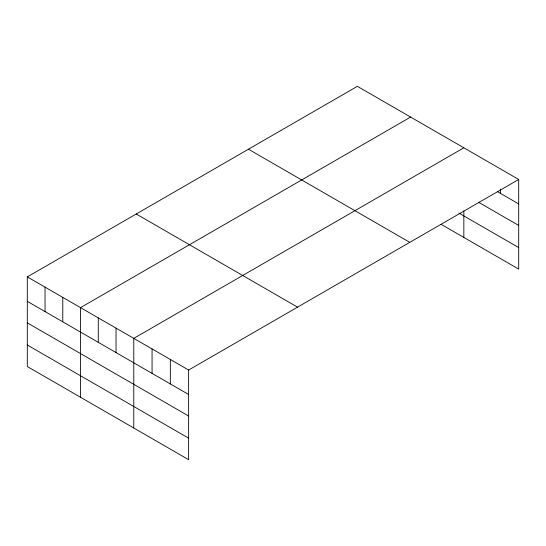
<?xml version="1.0" encoding="UTF-8"?>
<svg xmlns="http://www.w3.org/2000/svg" width="546" height="546" viewBox="0 0 546 546"><rect width="100%" height="100%" fill="white"/><g stroke="black" fill="none" stroke-linecap="round" stroke-linejoin="round"><path stroke-width="0.82" d="M518.7 179.47L357.377 86.329L27.3 276.897L27.3 366.53L188.623 459.671L188.623 370.038L518.7 179.47L518.7 269.103L441.134 224.324M410.612 117.062L80.535 307.63L80.535 397.27M463.847 147.802L133.777 338.37L133.777 428.003M497.488 191.673L518.7 203.917M478.473 202.204L518.7 225.43M458.879 213.056L518.7 247.591M248.45 149.215L409.773 242.356M136.227 214.012L297.55 307.152M27.3 276.897L188.623 370.038M27.3 301.344L188.623 394.485M27.3 322.857L188.623 415.997M27.3 345.017L188.623 438.158M500.416 189.148L500.416 193.366M463.847 210.811L463.847 237.435M170.338 359.48L170.338 383.934M152.061 348.921L152.061 373.375M116.032 328.126L116.032 352.573M98.28 317.874L98.28 342.328M62.79 297.386L62.79 321.84M45.045 287.141L45.045 311.589"/></g></svg>
